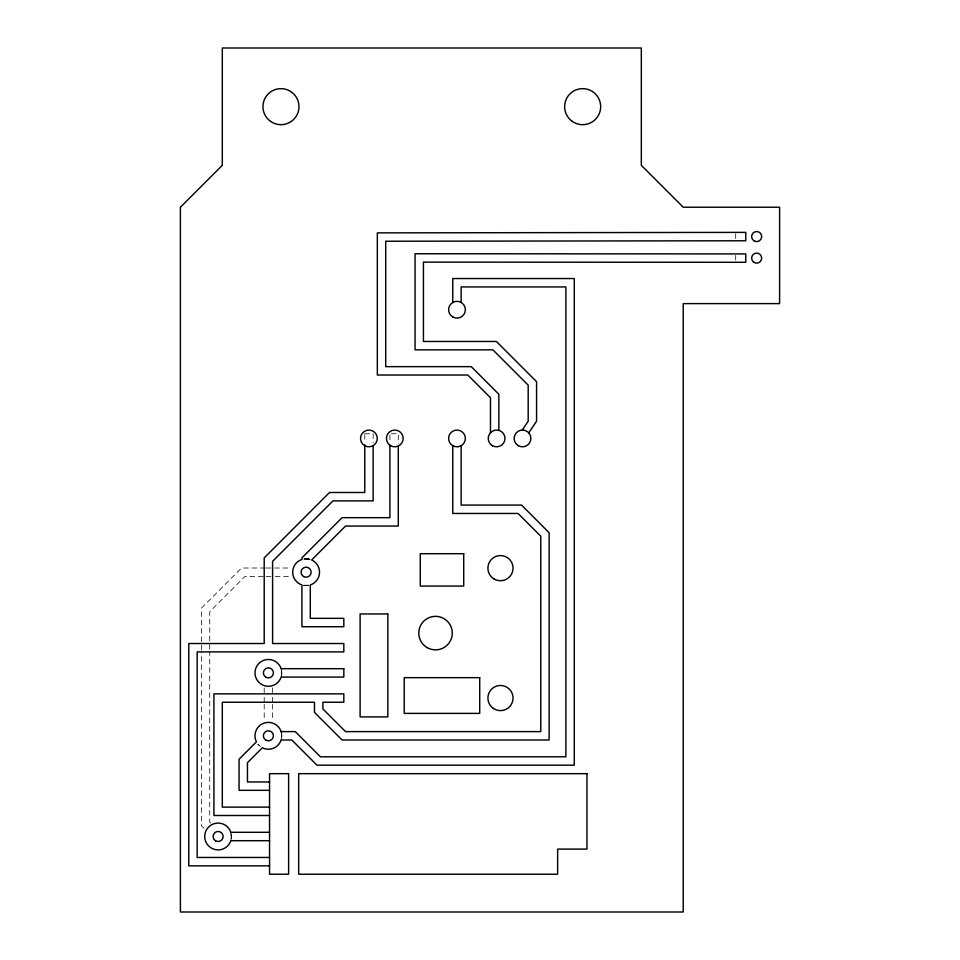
<?xml version="1.0" encoding="UTF-8"?>
<svg xmlns="http://www.w3.org/2000/svg" width="960" height="960" viewBox="0 0 960 960"><rect width="100%" height="100%" fill="white"/><g stroke="black" fill="none" stroke-linecap="round" stroke-linejoin="round"><path stroke-width="0.72" stroke-dasharray="4.8 3.6" d="M231.3 834.048L231.3 838.932A13.404 13.404 0 0 0 231.288 834L231.42 834.828M281.64 675L281.64 670.764M281.64 737.928L281.64 733.68M230.58 831.552L231.3 838.932M230.58 841.428L231.528 836.484M280.86 740.736L281.808 735.804L281.232 731.928M281.652 674.88L281.232 676.752L281.808 672.876L280.86 667.944M308.58 585.132L303.672 585.384L308.544 585.384A13.404 13.404 0 0 1 303.216 585.288M303.672 585.384L308.544 585.384L303.528 585.228M306 585.6L308.232 585.432M304.32 558.912L311.04 559.728A13.404 13.404 0 0 0 304.848 558.852M303.672 559.008L310.404 559.5L306 558.792L306.84 558.804M364.776 433.764L373.152 433.764L373.152 442.692M391.308 433.764L398.292 433.764L398.292 443.748M265.188 568.008L241.524 568.008L201.36 608.22L201.36 650.064M266.232 568.008L271.452 568.008M274.584 568.008L290.244 568.008M263.136 576.384L244.992 576.384L209.736 611.688L209.736 649.692M266.16 576.384L271.2 576.384M275.232 576.384L290.352 576.384M306 558.792L309.324 559.176M258.912 745.284L257.928 744.18L260.532 746.664A13.404 13.404 0 0 1 257.856 744.096M210.756 823.2L209.736 822.168L209.736 651.156M203.916 828.204L201.36 825.636L201.36 651.552M735.708 233.784L735.708 239.364M735.708 255.324L735.708 260.892M389.916 435.072L389.916 440.22M364.776 434.508L364.776 441.24M272.592 687.96L272.592 692.64M272.592 697.32L272.592 702M272.592 704.34L272.592 720.732M264.204 687.96L264.204 692.64M264.204 697.32L264.204 702M264.204 704.34L264.204 720.732M281.46 732.792A13.404 13.404 0 0 1 281.58 738.252M281.58 670.44A13.404 13.404 0 0 1 281.46 675.9M308.544 559.008L306.108 558.792L311.04 559.728L308.544 559.008"/><path stroke-width="1.44" d="M522.252 430.068L528.192 421.176L528.192 385.152L492.924 349.848L415.056 349.848L415.056 253.74L745.764 253.92L745.764 262.296L423.432 262.128L423.432 341.472L496.404 341.472L536.568 381.684L536.568 421.176L528.768 432.852M281.136 731.616L295.272 731.616L320.412 756.792L565.896 756.792L565.896 286.932L461.148 286.932L461.148 302.448M269.556 781.956L247.452 781.956L247.452 762.708L262.356 747.78A13.404 13.404 0 0 0 281.136 739.992L291.804 739.992L316.944 765.168L574.284 765.168L574.284 278.544L452.76 278.544L452.76 302.472M269.556 790.332L239.064 790.332L239.064 759.24L256.428 741.852A13.404 13.404 0 0 1 263.508 723.324A13.404 13.404 0 0 1 281.292 732.12M269.556 807.132L222.312 807.132L222.312 702.24L314.484 702.24L314.484 712.368L342.084 739.992L549.132 739.992L549.132 532.704L521.544 505.08L461.148 505.08L461.148 445.716M269.556 815.508L213.924 815.508L213.924 693.864L343.824 693.864L343.824 702.24L322.872 702.24L322.872 708.9L345.552 731.616L540.756 731.616L540.756 536.172L518.064 513.456L452.76 513.456L452.76 445.68M269.556 832.296L230.856 832.296A13.404 13.404 0 0 0 210.216 825.648A13.404 13.404 0 0 0 210.216 847.332A13.404 13.404 0 0 0 230.856 840.684L269.556 840.684M269.556 857.472L197.16 857.472L197.16 651.9L343.824 651.9L343.824 643.524L272.592 643.524L272.592 561.348L332.988 500.88L373.152 500.88L373.152 445.668M269.556 865.848L188.784 865.848L188.784 643.524L264.204 643.524L264.204 557.88L329.508 492.492L364.776 492.492L364.776 444.768M498.852 430.368L498.852 394.272L471.264 366.648L385.716 366.648L385.716 241.236L745.764 240.768L745.764 232.38L377.34 232.872L377.34 375.024L467.784 375.024L490.476 397.74L490.476 432.744M398.292 446.052L398.292 526.044L345.552 526.044L311.652 559.992A13.404 13.404 0 0 1 310.296 584.94L310.296 618.348L343.824 618.348L343.824 626.724L301.92 626.724L301.92 584.94A13.404 13.404 0 0 1 301.92 559.464L301.92 557.88L342.084 517.668L389.916 517.668L389.916 445.248M222.312 165.324L180.408 207.228L180.408 912L683.22 912L683.22 303.6L779.592 303.6L779.592 207.228L683.22 207.228L641.316 165.324L641.316 48L222.312 48L222.312 165.324M463.716 553.704L420.276 553.704L420.276 586.068L463.716 586.068L463.716 553.704M387.84 613.968L360.108 613.968L360.108 716.904L387.84 716.904L387.84 613.968M343.824 668.688L281.136 668.688A13.404 13.404 0 0 0 260.508 662.04A13.404 13.404 0 0 0 260.508 683.724A13.404 13.404 0 0 0 281.136 677.076L343.824 677.076L343.824 668.688M479.712 677.652L404.22 677.652L404.22 713.388L479.712 713.388L479.712 677.652M288.624 773.664L269.556 773.664L269.556 874.224L288.624 874.224L288.624 773.664M586.956 773.664L298.68 773.664L298.68 874.224L557.628 874.224L557.628 849.084L586.956 849.084L586.956 773.664M572.28 121.392A18.012 18.012 0 0 0 600.6 108.276A18.012 18.012 0 0 0 575.088 90.312A18.012 18.012 0 0 0 572.28 121.392M270.588 121.392A18.012 18.012 0 0 0 298.908 108.276A18.012 18.012 0 0 0 273.396 90.312A18.012 18.012 0 0 0 270.588 121.392M390.612 445.692A8.376 8.376 0 0 0 403.176 438.444A8.376 8.376 0 0 0 390.612 431.184A8.376 8.376 0 0 0 390.612 445.692M364.716 445.692A8.376 8.376 0 0 0 377.28 438.444A8.376 8.376 0 0 0 364.716 431.184A8.376 8.376 0 0 0 364.716 445.692M452.796 445.692A8.376 8.376 0 0 0 465.36 438.444A8.376 8.376 0 0 0 452.796 431.184A8.376 8.376 0 0 0 452.796 445.692M452.796 316.98A8.376 8.376 0 0 0 465.36 309.72A8.376 8.376 0 0 0 452.796 302.46A8.376 8.376 0 0 0 452.796 316.98M518.328 445.692A8.376 8.376 0 0 0 530.892 438.444A8.376 8.376 0 0 0 518.328 431.184A8.376 8.376 0 0 0 518.328 445.692M494.076 578.976A12.576 12.576 0 0 0 513.048 568.296A12.576 12.576 0 0 0 494.316 557.196A12.576 12.576 0 0 0 494.076 578.976M493.392 708.432A12.576 12.576 0 0 0 513.012 698.988A12.576 12.576 0 0 0 495.024 686.724A12.576 12.576 0 0 0 493.392 708.432M427.152 647.616A16.764 16.764 0 0 0 452.292 633.108A16.764 16.764 0 0 0 427.152 618.588A16.764 16.764 0 0 0 427.152 647.616M492.432 445.692A8.376 8.376 0 0 0 504.996 438.444A8.376 8.376 0 0 0 492.432 431.184A8.376 8.376 0 0 0 492.432 445.692M754.152 262.464A5.028 5.028 0 0 0 761.688 258.108A5.028 5.028 0 0 0 754.152 253.752A5.028 5.028 0 0 0 754.152 262.464M753.768 240.684A5.028 5.028 0 0 0 761.676 237.024A5.028 5.028 0 0 0 754.548 232.008A5.028 5.028 0 0 0 753.768 240.684M265.884 677.232A5.028 5.028 0 0 0 273.42 672.876A5.028 5.028 0 0 0 265.884 668.52A5.028 5.028 0 0 0 265.884 677.232M265.884 740.16A5.028 5.028 0 0 0 273.42 735.804A5.028 5.028 0 0 0 265.884 731.448A5.028 5.028 0 0 0 265.884 740.16M303.6 576.552A5.028 5.028 0 0 0 311.136 572.196A5.028 5.028 0 0 0 303.6 567.84A5.028 5.028 0 0 0 303.6 576.552M215.604 840.84A5.028 5.028 0 0 0 223.14 836.484A5.028 5.028 0 0 0 215.604 832.128A5.028 5.028 0 0 0 215.604 840.84"/></g></svg>
